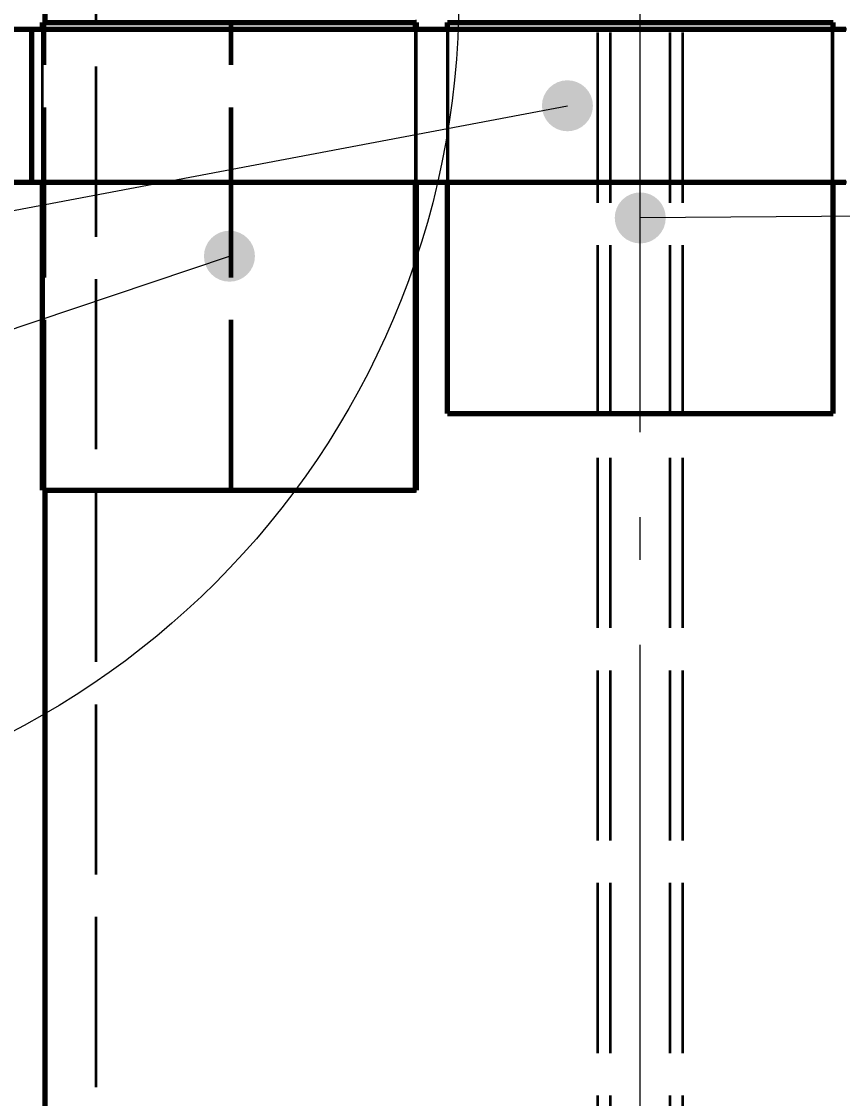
# Model space of a CAD drawing. Header units: millimetres. Extents: x 0 to 2208, y 0 to 420.
# Drawn here: x 98.76 to 118.07, y 127.73 to 153.06 of the extents above; entities that cross this region are included whole.
import ezdxf

# ---------------------------------------------------------------- set-up
doc = ezdxf.new("R2010")
doc.units = ezdxf.units.MM
doc.linetypes.add('IRAM-E-TRAZOS', pattern=[5, 4, -1])
doc.linetypes.add('IRAM-F-TRAZO-PUNTO', pattern=[20, 15, -2, 1, -2])
for name, color, linetype, lineweight in [('01-VISIBLE', 7, 'CONTINUOUS', 70), ('02-OCULTA', 4, 'IRAM-E-TRAZOS', 35), ('03-EJE', 1, 'IRAM-F-TRAZO-PUNTO', 18), ('04-COTA', 3, 'CONTINUOUS', 18), ('08-FINA', 5, 'CONTINUOUS', 18)]:
    doc.layers.add(name, color=color, linetype=linetype, lineweight=lineweight)
doc.styles.add('ISO3098', font='isocpeur.ttf')
doc.dimstyles.new('FLAMA-IRAM', dxfattribs={"dimtxt": 3.5, "dimasz": 3.5, "dimexe": 2, "dimexo": 1.5, "dimgap": 1, "dimtad": 1, "dimdec": 1, "dimtxsty": 'ISO3098', "dimblk": 'IRAM_FLECHA', "dimblk1": 'IRAM_FLECHA', "dimblk2": 'IRAM_FLECHA', "dimcen": 2.5, "dimclrd": 256, "dimclre": 256, "dimclrt": 256, "dimazin": 3, "dimtfac": 1, "dimtmove": 0, "dimatfit": 3, "dimlwd": 18, "dimlwe": 18})

# ---------------------------------------------------------------- blocks, each defined once
blk = doc.blocks.new('IRAM_FLECHA')
blk.add_solid([(0, 0), (-1, 0.125), (-1, -0.125)])

msp = doc.modelspace()

# ---------------------------------------------------------------- hatches: boundary and pattern name
at = {"layer": '08-FINA'}
h = msp.add_hatch(color=7, dxfattribs=at)
h.dxf.hatch_style = 1
edge = h.paths.add_edge_path()
edge.add_arc((111.6, 151.08), 0.6, 0, 360)
h = msp.add_hatch(color=7, dxfattribs=at)
h.dxf.hatch_style = 1
edge = h.paths.add_edge_path()
edge.add_arc((113.313, 148.442), 0.6, 0, 360)
h = msp.add_hatch(color=7, dxfattribs=at)
h.dxf.hatch_style = 1
edge = h.paths.add_edge_path()
edge.add_arc((103.649, 147.542), 0.6, 0, 360)

# ---------------------------------------------------------------- linework, layer by layer
at = {"layer": '01-VISIBLE'}
for p, q in [((99.313, 153.042), (99.313, 153.642)), ((99.253, 152.88), (99.253, 153.042)), ((108.023, 152.88), (108.023, 153.042)), ((108.046, 153.042), (108.023, 153.042)), ((108.046, 152.88), (108.046, 153.042)), ((108.776, 152.88), (108.776, 153.042)), ((117.85, 152.88), (117.85, 153.042)), ((95.527, 152.88), (99.003, 152.88)), ((99.003, 149.28), (99.003, 152.88)), ((95.527, 149.28), (99.003, 149.28)), ((99.253, 142.042), (99.253, 149.28)), ((108.023, 142.042), (108.023, 149.28)), ((108.046, 142.042), (108.046, 149.28)), ((108.776, 143.842), (108.776, 149.28)), ((117.85, 143.842), (117.85, 149.28)), ((99.313, 118), (99.313, 142.042)), ((108.046, 142.042), (108.023, 142.042))]:
    msp.add_line(p, q, dxfattribs=at)
for points in [[(99.253, 153.042), (99.354, 153.042), (99.455, 153.042), (99.555, 153.042), (99.656, 153.042), (99.757, 153.042), (99.858, 153.042), (99.959, 153.042), (100.059, 153.042), (100.16, 153.042), (100.261, 153.042), (100.362, 153.042), (100.463, 153.042), (100.564, 153.042), (100.664, 153.042), (100.765, 153.042), (100.866, 153.042), (100.967, 153.042), (101.068, 153.042), (101.168, 153.042), (101.269, 153.042), (101.37, 153.042), (101.471, 153.042), (101.572, 153.042), (101.672, 153.042), (101.773, 153.042), (101.874, 153.042), (101.975, 153.042), (102.076, 153.042), (102.176, 153.042), (102.277, 153.042), (102.378, 153.042), (102.479, 153.042), (102.58, 153.042), (102.68, 153.042), (102.781, 153.042), (102.882, 153.042), (102.983, 153.042), (103.084, 153.042), (103.185, 153.042), (103.285, 153.042), (103.386, 153.042), (103.487, 153.042), (103.588, 153.042), (103.689, 153.042), (103.789, 153.042), (103.89, 153.042), (103.991, 153.042), (104.092, 153.042), (104.193, 153.042), (104.293, 153.042), (104.394, 153.042), (104.495, 153.042), (104.596, 153.042), (104.697, 153.042), (104.797, 153.042), (104.898, 153.042), (104.999, 153.042), (105.1, 153.042), (105.201, 153.042), (105.302, 153.042), (105.402, 153.042), (105.503, 153.042), (105.604, 153.042), (105.705, 153.042), (105.806, 153.042), (105.906, 153.042), (106.007, 153.042), (106.108, 153.042), (106.209, 153.042), (106.31, 153.042), (106.41, 153.042), (106.511, 153.042), (106.612, 153.042), (106.713, 153.042), (106.814, 153.042), (106.914, 153.042), (107.015, 153.042), (107.116, 153.042), (107.217, 153.042), (107.318, 153.042), (107.418, 153.042), (107.519, 153.042), (107.62, 153.042), (107.721, 153.042), (107.822, 153.042), (107.923, 153.042), (108.023, 153.042)], [(108.776, 153.042), (108.877, 153.042), (108.978, 153.042), (109.078, 153.042), (109.179, 153.042), (109.28, 153.042), (109.381, 153.042), (109.482, 153.042), (109.583, 153.042), (109.683, 153.042), (109.784, 153.042), (109.885, 153.042), (109.986, 153.042), (110.087, 153.042), (110.187, 153.042), (110.288, 153.042), (110.389, 153.042), (110.49, 153.042), (110.591, 153.042), (110.692, 153.042), (110.792, 153.042), (110.893, 153.042), (110.994, 153.042), (111.095, 153.042), (111.196, 153.042), (111.297, 153.042), (111.397, 153.042), (111.498, 153.042), (111.599, 153.042), (111.7, 153.042), (111.801, 153.042), (111.901, 153.042), (112.002, 153.042), (112.103, 153.042), (112.204, 153.042), (112.305, 153.042), (112.406, 153.042), (112.506, 153.042), (112.607, 153.042), (112.708, 153.042), (112.809, 153.042), (112.91, 153.042), (113.011, 153.042), (113.111, 153.042), (113.212, 153.042), (113.313, 153.042), (113.414, 153.042), (113.515, 153.042), (113.615, 153.042), (113.716, 153.042), (113.817, 153.042), (113.918, 153.042), (114.019, 153.042), (114.12, 153.042), (114.22, 153.042), (114.321, 153.042), (114.422, 153.042), (114.523, 153.042), (114.624, 153.042), (114.725, 153.042), (114.825, 153.042), (114.926, 153.042), (115.027, 153.042), (115.128, 153.042), (115.229, 153.042), (115.329, 153.042), (115.43, 153.042), (115.531, 153.042), (115.632, 153.042), (115.733, 153.042), (115.834, 153.042), (115.934, 153.042), (116.035, 153.042), (116.136, 153.042), (116.237, 153.042), (116.338, 153.042), (116.439, 153.042), (116.539, 153.042), (116.64, 153.042), (116.741, 153.042), (116.842, 153.042), (116.943, 153.042), (117.043, 153.042), (117.144, 153.042), (117.245, 153.042), (117.346, 153.042), (117.447, 153.042), (117.548, 153.042), (117.648, 153.042), (117.749, 153.042), (117.85, 153.042)], [(99.003, 152.88), (99.103, 152.88), (99.204, 152.88), (99.304, 152.88), (99.404, 152.88), (99.504, 152.88), (99.605, 152.88), (99.705, 152.88), (99.805, 152.88), (99.905, 152.88), (100.006, 152.88), (100.106, 152.88), (100.206, 152.88), (100.306, 152.88), (100.407, 152.88), (100.507, 152.88), (100.607, 152.88), (100.707, 152.88), (100.808, 152.88), (100.908, 152.88), (101.008, 152.88), (101.108, 152.88), (101.209, 152.88), (101.309, 152.88), (101.409, 152.88), (101.509, 152.88), (101.61, 152.88), (101.71, 152.88), (101.81, 152.88), (101.91, 152.88), (102.011, 152.88), (102.111, 152.88), (102.211, 152.88), (102.311, 152.88), (102.412, 152.88), (102.512, 152.88), (102.612, 152.88), (102.712, 152.88), (102.812, 152.88), (102.913, 152.88), (103.013, 152.88), (103.113, 152.88), (103.213, 152.88), (103.314, 152.88), (103.414, 152.88), (103.514, 152.88), (103.614, 152.88), (103.715, 152.88), (103.815, 152.88), (103.915, 152.88), (104.015, 152.88), (104.116, 152.88), (104.216, 152.88), (104.316, 152.88), (104.416, 152.88), (104.517, 152.88), (104.617, 152.88), (104.717, 152.88), (104.817, 152.88), (104.918, 152.88), (105.018, 152.88), (105.118, 152.88), (105.218, 152.88), (105.319, 152.88), (105.419, 152.88), (105.519, 152.88), (105.619, 152.88), (105.72, 152.88), (105.82, 152.88), (105.92, 152.88), (106.02, 152.88), (106.121, 152.88), (106.221, 152.88), (106.321, 152.88), (106.421, 152.88), (106.522, 152.88), (106.622, 152.88), (106.722, 152.88), (106.822, 152.88), (106.923, 152.88), (107.023, 152.88), (107.123, 152.88), (107.223, 152.88), (107.323, 152.88), (107.424, 152.88), (107.524, 152.88), (107.624, 152.88), (107.724, 152.88), (107.825, 152.88), (107.925, 152.88), (108.025, 152.88), (108.125, 152.88), (108.226, 152.88), (108.326, 152.88), (108.426, 152.88), (108.526, 152.88), (108.627, 152.88), (108.727, 152.88), (108.827, 152.88), (108.927, 152.88), (109.028, 152.88), (109.128, 152.88), (109.228, 152.88), (109.328, 152.88), (109.429, 152.88), (109.529, 152.88), (109.629, 152.88), (109.729, 152.88), (109.83, 152.88), (109.93, 152.88), (110.03, 152.88), (110.13, 152.88), (110.231, 152.88), (110.331, 152.88), (110.431, 152.88), (110.531, 152.88), (110.632, 152.88), (110.732, 152.88), (110.832, 152.88), (110.932, 152.88), (111.033, 152.88), (111.133, 152.88), (111.233, 152.88), (111.333, 152.88), (111.433, 152.88), (111.534, 152.88), (111.634, 152.88), (111.734, 152.88), (111.834, 152.88), (111.935, 152.88), (112.035, 152.88), (112.135, 152.88), (112.235, 152.88), (112.336, 152.88), (112.436, 152.88), (112.536, 152.88), (112.636, 152.88), (112.737, 152.88), (112.837, 152.88), (112.937, 152.88), (113.037, 152.88), (113.138, 152.88), (113.238, 152.88), (113.338, 152.88), (113.438, 152.88), (113.539, 152.88), (113.639, 152.88), (113.739, 152.88), (113.839, 152.88), (113.94, 152.88), (114.04, 152.88), (114.14, 152.88), (114.24, 152.88), (114.341, 152.88), (114.441, 152.88), (114.541, 152.88), (114.641, 152.88), (114.742, 152.88), (114.842, 152.88), (114.942, 152.88), (115.042, 152.88), (115.143, 152.88), (115.243, 152.88), (115.343, 152.88), (115.443, 152.88), (115.543, 152.88), (115.644, 152.88), (115.744, 152.88), (115.844, 152.88), (115.944, 152.88), (116.045, 152.88), (116.145, 152.88), (116.245, 152.88), (116.345, 152.88), (116.446, 152.88), (116.546, 152.88), (116.646, 152.88), (116.746, 152.88), (116.847, 152.88), (116.947, 152.88), (117.047, 152.88), (117.147, 152.88), (117.248, 152.88), (117.348, 152.88), (117.448, 152.88), (117.548, 152.88), (117.649, 152.88), (117.749, 152.88), (117.849, 152.88), (117.949, 152.88), (118.05, 152.88), (118.15, 152.88)], [(99.003, 149.28), (99.103, 149.28), (99.204, 149.28), (99.304, 149.28), (99.404, 149.28), (99.504, 149.28), (99.605, 149.28), (99.705, 149.28), (99.805, 149.28), (99.905, 149.28), (100.006, 149.28), (100.106, 149.28), (100.206, 149.28), (100.306, 149.28), (100.407, 149.28), (100.507, 149.28), (100.607, 149.28), (100.707, 149.28), (100.808, 149.28), (100.908, 149.28), (101.008, 149.28), (101.108, 149.28), (101.209, 149.28), (101.309, 149.28), (101.409, 149.28), (101.509, 149.28), (101.61, 149.28), (101.71, 149.28), (101.81, 149.28), (101.91, 149.28), (102.011, 149.28), (102.111, 149.28), (102.211, 149.28), (102.311, 149.28), (102.412, 149.28), (102.512, 149.28), (102.612, 149.28), (102.712, 149.28), (102.812, 149.28), (102.913, 149.28), (103.013, 149.28), (103.113, 149.28), (103.213, 149.28), (103.314, 149.28), (103.414, 149.28), (103.514, 149.28), (103.614, 149.28), (103.715, 149.28), (103.815, 149.28), (103.915, 149.28), (104.015, 149.28), (104.116, 149.28), (104.216, 149.28), (104.316, 149.28), (104.416, 149.28), (104.517, 149.28), (104.617, 149.28), (104.717, 149.28), (104.817, 149.28), (104.918, 149.28), (105.018, 149.28), (105.118, 149.28), (105.218, 149.28), (105.319, 149.28), (105.419, 149.28), (105.519, 149.28), (105.619, 149.28), (105.72, 149.28), (105.82, 149.28), (105.92, 149.28), (106.02, 149.28), (106.121, 149.28), (106.221, 149.28), (106.321, 149.28), (106.421, 149.28), (106.522, 149.28), (106.622, 149.28), (106.722, 149.28), (106.822, 149.28), (106.923, 149.28), (107.023, 149.28), (107.123, 149.28), (107.223, 149.28), (107.323, 149.28), (107.424, 149.28), (107.524, 149.28), (107.624, 149.28), (107.724, 149.28), (107.825, 149.28), (107.925, 149.28), (108.025, 149.28), (108.125, 149.28), (108.226, 149.28), (108.326, 149.28), (108.426, 149.28), (108.526, 149.28), (108.627, 149.28), (108.727, 149.28), (108.827, 149.28), (108.927, 149.28), (109.028, 149.28), (109.128, 149.28), (109.228, 149.28), (109.328, 149.28), (109.429, 149.28), (109.529, 149.28), (109.629, 149.28), (109.729, 149.28), (109.83, 149.28), (109.93, 149.28), (110.03, 149.28), (110.13, 149.28), (110.231, 149.28), (110.331, 149.28), (110.431, 149.28), (110.531, 149.28), (110.632, 149.28), (110.732, 149.28), (110.832, 149.28), (110.932, 149.28), (111.033, 149.28), (111.133, 149.28), (111.233, 149.28), (111.333, 149.28), (111.433, 149.28), (111.534, 149.28), (111.634, 149.28), (111.734, 149.28), (111.834, 149.28), (111.935, 149.28), (112.035, 149.28), (112.135, 149.28), (112.235, 149.28), (112.336, 149.28), (112.436, 149.28), (112.536, 149.28), (112.636, 149.28), (112.737, 149.28), (112.837, 149.28), (112.937, 149.28), (113.037, 149.28), (113.138, 149.28), (113.238, 149.28), (113.338, 149.28), (113.438, 149.28), (113.539, 149.28), (113.639, 149.28), (113.739, 149.28), (113.839, 149.28), (113.94, 149.28), (114.04, 149.28), (114.14, 149.28), (114.24, 149.28), (114.341, 149.28), (114.441, 149.28), (114.541, 149.28), (114.641, 149.28), (114.742, 149.28), (114.842, 149.28), (114.942, 149.28), (115.042, 149.28), (115.143, 149.28), (115.243, 149.28), (115.343, 149.28), (115.443, 149.28), (115.543, 149.28), (115.644, 149.28), (115.744, 149.28), (115.844, 149.28), (115.944, 149.28), (116.045, 149.28), (116.145, 149.28), (116.245, 149.28), (116.345, 149.28), (116.446, 149.28), (116.546, 149.28), (116.646, 149.28), (116.746, 149.28), (116.847, 149.28), (116.947, 149.28), (117.047, 149.28), (117.147, 149.28), (117.248, 149.28), (117.348, 149.28), (117.448, 149.28), (117.548, 149.28), (117.649, 149.28), (117.749, 149.28), (117.849, 149.28), (117.949, 149.28), (118.05, 149.28), (118.15, 149.28)], [(108.776, 143.842), (108.877, 143.842), (108.978, 143.842), (109.078, 143.842), (109.179, 143.842), (109.28, 143.842), (109.381, 143.842), (109.482, 143.842), (109.583, 143.842), (109.683, 143.842), (109.784, 143.842), (109.885, 143.842), (109.986, 143.842), (110.087, 143.842), (110.187, 143.842), (110.288, 143.842), (110.389, 143.842), (110.49, 143.842), (110.591, 143.842), (110.692, 143.842), (110.792, 143.842), (110.893, 143.842), (110.994, 143.842), (111.095, 143.842), (111.196, 143.842), (111.297, 143.842), (111.397, 143.842), (111.498, 143.842), (111.599, 143.842), (111.7, 143.842), (111.801, 143.842), (111.901, 143.842), (112.002, 143.842), (112.103, 143.842), (112.204, 143.842), (112.305, 143.842), (112.406, 143.842), (112.506, 143.842), (112.607, 143.842), (112.708, 143.842), (112.809, 143.842), (112.91, 143.842), (113.011, 143.842), (113.111, 143.842), (113.212, 143.842), (113.313, 143.842), (113.414, 143.842), (113.515, 143.842), (113.615, 143.842), (113.716, 143.842), (113.817, 143.842), (113.918, 143.842), (114.019, 143.842), (114.12, 143.842), (114.22, 143.842), (114.321, 143.842), (114.422, 143.842), (114.523, 143.842), (114.624, 143.842), (114.725, 143.842), (114.825, 143.842), (114.926, 143.842), (115.027, 143.842), (115.128, 143.842), (115.229, 143.842), (115.329, 143.842), (115.43, 143.842), (115.531, 143.842), (115.632, 143.842), (115.733, 143.842), (115.834, 143.842), (115.934, 143.842), (116.035, 143.842), (116.136, 143.842), (116.237, 143.842), (116.338, 143.842), (116.439, 143.842), (116.539, 143.842), (116.64, 143.842), (116.741, 143.842), (116.842, 143.842), (116.943, 143.842), (117.043, 143.842), (117.144, 143.842), (117.245, 143.842), (117.346, 143.842), (117.447, 143.842), (117.548, 143.842), (117.648, 143.842), (117.749, 143.842), (117.85, 143.842)], [(99.253, 142.042), (99.354, 142.042), (99.455, 142.042), (99.555, 142.042), (99.656, 142.042), (99.757, 142.042), (99.858, 142.042), (99.959, 142.042), (100.059, 142.042), (100.16, 142.042), (100.261, 142.042), (100.362, 142.042), (100.463, 142.042), (100.564, 142.042), (100.664, 142.042), (100.765, 142.042), (100.866, 142.042), (100.967, 142.042), (101.068, 142.042), (101.168, 142.042), (101.269, 142.042), (101.37, 142.042), (101.471, 142.042), (101.572, 142.042), (101.672, 142.042), (101.773, 142.042), (101.874, 142.042), (101.975, 142.042), (102.076, 142.042), (102.176, 142.042), (102.277, 142.042), (102.378, 142.042), (102.479, 142.042), (102.58, 142.042), (102.68, 142.042), (102.781, 142.042), (102.882, 142.042), (102.983, 142.042), (103.084, 142.042), (103.185, 142.042), (103.285, 142.042), (103.386, 142.042), (103.487, 142.042), (103.588, 142.042), (103.689, 142.042), (103.789, 142.042), (103.89, 142.042), (103.991, 142.042), (104.092, 142.042), (104.193, 142.042), (104.293, 142.042), (104.394, 142.042), (104.495, 142.042), (104.596, 142.042), (104.697, 142.042), (104.797, 142.042), (104.898, 142.042), (104.999, 142.042), (105.1, 142.042), (105.201, 142.042), (105.302, 142.042), (105.402, 142.042), (105.503, 142.042), (105.604, 142.042), (105.705, 142.042), (105.806, 142.042), (105.906, 142.042), (106.007, 142.042), (106.108, 142.042), (106.209, 142.042), (106.31, 142.042), (106.41, 142.042), (106.511, 142.042), (106.612, 142.042), (106.713, 142.042), (106.814, 142.042), (106.914, 142.042), (107.015, 142.042), (107.116, 142.042), (107.217, 142.042), (107.318, 142.042), (107.418, 142.042), (107.519, 142.042), (107.62, 142.042), (107.721, 142.042), (107.822, 142.042), (107.923, 142.042), (108.023, 142.042)]]:
    msp.add_lwpolyline(points, dxfattribs=at)
at = {"layer": '02-OCULTA'}
for p, q in [((112.313, 108.8), (112.313, 238.116)), ((112.613, 108.8), (112.613, 238.116)), ((114.013, 108.8), (114.013, 238.116)), ((114.313, 108.8), (114.313, 238.116)), ((100.513, 118), (100.513, 228.3)), ((99.313, 142.042), (99.313, 153.042)), ((99.313, 142.042), (99.313, 153.042)), ((103.669, 142.042), (103.669, 153.042)), ((103.71, 153.042), (103.669, 153.042)), ((103.71, 142.042), (103.71, 153.042)), ((108.795, 153.042), (108.776, 153.042)), ((108.795, 143.842), (108.795, 153.042)), ((117.831, 153.042), (117.85, 153.042)), ((117.831, 143.842), (117.831, 153.042)), ((95.527, 152.88), (99.003, 152.88)), ((99.003, 149.28), (99.003, 152.88)), ((99.253, 149.28), (99.253, 152.88)), ((99.253, 149.28), (99.253, 152.88)), ((108.023, 149.28), (108.023, 152.88)), ((108.046, 149.28), (108.046, 152.88)), ((108.776, 149.28), (108.776, 152.88)), ((117.85, 149.28), (117.85, 152.88)), ((95.527, 149.28), (99.003, 149.28)), ((108.795, 143.842), (108.776, 143.842)), ((117.831, 143.842), (117.85, 143.842)), ((103.71, 142.042), (103.669, 142.042))]:
    msp.add_line(p, q, dxfattribs=at)
for points in [[(103.669, 153.042), (103.568, 153.042), (103.468, 153.042), (103.368, 153.042), (103.267, 153.042), (103.167, 153.042), (103.067, 153.042), (102.966, 153.042), (102.866, 153.042), (102.766, 153.042), (102.665, 153.042), (102.565, 153.042), (102.465, 153.042), (102.364, 153.042), (102.264, 153.042), (102.163, 153.042), (102.063, 153.042), (101.963, 153.042), (101.862, 153.042), (101.762, 153.042), (101.662, 153.042), (101.561, 153.042), (101.461, 153.042), (101.361, 153.042), (101.26, 153.042), (101.16, 153.042), (101.059, 153.042), (100.959, 153.042), (100.859, 153.042), (100.758, 153.042), (100.658, 153.042), (100.558, 153.042), (100.457, 153.042), (100.357, 153.042), (100.257, 153.042), (100.156, 153.042), (100.056, 153.042), (99.956, 153.042), (99.855, 153.042), (99.755, 153.042), (99.654, 153.042), (99.554, 153.042), (99.454, 153.042), (99.353, 153.042), (99.253, 153.042)], [(103.71, 153.042), (103.608, 153.042), (103.505, 153.042), (103.403, 153.042), (103.301, 153.042), (103.199, 153.042), (103.096, 153.042), (102.994, 153.042), (102.892, 153.042), (102.79, 153.042), (102.687, 153.042), (102.585, 153.042), (102.483, 153.042), (102.381, 153.042), (102.278, 153.042), (102.176, 153.042), (102.074, 153.042), (101.972, 153.042), (101.869, 153.042), (101.767, 153.042), (101.665, 153.042), (101.563, 153.042), (101.46, 153.042), (101.358, 153.042), (101.256, 153.042), (101.154, 153.042), (101.051, 153.042), (100.949, 153.042), (100.847, 153.042), (100.745, 153.042), (100.642, 153.042), (100.54, 153.042), (100.438, 153.042), (100.336, 153.042), (100.233, 153.042), (100.131, 153.042), (100.029, 153.042), (99.927, 153.042), (99.824, 153.042), (99.722, 153.042), (99.62, 153.042), (99.518, 153.042), (99.415, 153.042), (99.313, 153.042)], [(99.313, 153.042), (99.413, 153.042), (99.514, 153.042), (99.614, 153.042), (99.715, 153.042), (99.815, 153.042), (99.915, 153.042), (100.016, 153.042), (100.116, 153.042), (100.216, 153.042), (100.317, 153.042), (100.417, 153.042), (100.518, 153.042), (100.618, 153.042), (100.718, 153.042), (100.819, 153.042), (100.919, 153.042), (101.019, 153.042), (101.12, 153.042), (101.22, 153.042), (101.321, 153.042), (101.421, 153.042), (101.521, 153.042), (101.622, 153.042), (101.722, 153.042), (101.822, 153.042), (101.923, 153.042), (102.023, 153.042), (102.124, 153.042), (102.224, 153.042), (102.324, 153.042), (102.425, 153.042), (102.525, 153.042), (102.625, 153.042), (102.726, 153.042), (102.826, 153.042), (102.927, 153.042), (103.027, 153.042), (103.127, 153.042), (103.228, 153.042), (103.328, 153.042), (103.429, 153.042), (103.529, 153.042), (103.629, 153.042), (103.73, 153.042), (103.83, 153.042), (103.93, 153.042), (104.031, 153.042), (104.131, 153.042), (104.232, 153.042), (104.332, 153.042), (104.432, 153.042), (104.533, 153.042), (104.633, 153.042), (104.733, 153.042), (104.834, 153.042), (104.934, 153.042), (105.035, 153.042), (105.135, 153.042), (105.235, 153.042), (105.336, 153.042), (105.436, 153.042), (105.536, 153.042), (105.637, 153.042), (105.737, 153.042), (105.838, 153.042), (105.938, 153.042), (106.038, 153.042), (106.139, 153.042), (106.239, 153.042), (106.339, 153.042), (106.44, 153.042), (106.54, 153.042), (106.641, 153.042), (106.741, 153.042), (106.841, 153.042), (106.942, 153.042), (107.042, 153.042), (107.143, 153.042), (107.243, 153.042), (107.343, 153.042), (107.444, 153.042), (107.544, 153.042), (107.644, 153.042), (107.745, 153.042), (107.845, 153.042), (107.946, 153.042), (108.046, 153.042)], [(108.795, 153.042), (108.896, 153.042), (108.996, 153.042), (109.097, 153.042), (109.197, 153.042), (109.297, 153.042), (109.398, 153.042), (109.498, 153.042), (109.598, 153.042), (109.699, 153.042), (109.799, 153.042), (109.9, 153.042), (110, 153.042), (110.1, 153.042), (110.201, 153.042), (110.301, 153.042), (110.402, 153.042), (110.502, 153.042), (110.602, 153.042), (110.703, 153.042), (110.803, 153.042), (110.904, 153.042), (111.004, 153.042), (111.104, 153.042), (111.205, 153.042), (111.305, 153.042), (111.406, 153.042), (111.506, 153.042), (111.606, 153.042), (111.707, 153.042), (111.807, 153.042), (111.908, 153.042), (112.008, 153.042), (112.108, 153.042), (112.209, 153.042), (112.309, 153.042), (112.409, 153.042), (112.51, 153.042), (112.61, 153.042), (112.711, 153.042), (112.811, 153.042), (112.911, 153.042), (113.012, 153.042), (113.112, 153.042), (113.213, 153.042), (113.313, 153.042), (113.413, 153.042), (113.514, 153.042), (113.614, 153.042), (113.715, 153.042), (113.815, 153.042), (113.915, 153.042), (114.016, 153.042), (114.116, 153.042), (114.217, 153.042), (114.317, 153.042), (114.417, 153.042), (114.518, 153.042), (114.618, 153.042), (114.718, 153.042), (114.819, 153.042), (114.919, 153.042), (115.02, 153.042), (115.12, 153.042), (115.22, 153.042), (115.321, 153.042), (115.421, 153.042), (115.522, 153.042), (115.622, 153.042), (115.722, 153.042), (115.823, 153.042), (115.923, 153.042), (116.024, 153.042), (116.124, 153.042), (116.224, 153.042), (116.325, 153.042), (116.425, 153.042), (116.526, 153.042), (116.626, 153.042), (116.726, 153.042), (116.827, 153.042), (116.927, 153.042), (117.028, 153.042), (117.128, 153.042), (117.228, 153.042), (117.329, 153.042), (117.429, 153.042), (117.529, 153.042), (117.63, 153.042), (117.73, 153.042), (117.831, 153.042)], [(118.15, 152.88), (118.05, 152.88), (117.949, 152.88), (117.849, 152.88), (117.749, 152.88), (117.649, 152.88), (117.548, 152.88), (117.448, 152.88), (117.348, 152.88), (117.248, 152.88), (117.147, 152.88), (117.047, 152.88), (116.947, 152.88), (116.847, 152.88), (116.746, 152.88), (116.646, 152.88), (116.546, 152.88), (116.446, 152.88), (116.345, 152.88), (116.245, 152.88), (116.145, 152.88), (116.045, 152.88), (115.944, 152.88), (115.844, 152.88), (115.744, 152.88), (115.644, 152.88), (115.543, 152.88), (115.443, 152.88), (115.343, 152.88), (115.243, 152.88), (115.143, 152.88), (115.042, 152.88), (114.942, 152.88), (114.842, 152.88), (114.742, 152.88), (114.641, 152.88), (114.541, 152.88), (114.441, 152.88), (114.341, 152.88), (114.24, 152.88), (114.14, 152.88), (114.04, 152.88), (113.94, 152.88), (113.839, 152.88), (113.739, 152.88), (113.639, 152.88), (113.539, 152.88), (113.438, 152.88), (113.338, 152.88), (113.238, 152.88), (113.138, 152.88), (113.037, 152.88), (112.937, 152.88), (112.837, 152.88), (112.737, 152.88), (112.636, 152.88), (112.536, 152.88), (112.436, 152.88), (112.336, 152.88), (112.235, 152.88), (112.135, 152.88), (112.035, 152.88), (111.935, 152.88), (111.834, 152.88), (111.734, 152.88), (111.634, 152.88), (111.534, 152.88), (111.433, 152.88), (111.333, 152.88), (111.233, 152.88), (111.133, 152.88), (111.033, 152.88), (110.932, 152.88), (110.832, 152.88), (110.732, 152.88), (110.632, 152.88), (110.531, 152.88), (110.431, 152.88), (110.331, 152.88), (110.231, 152.88), (110.13, 152.88), (110.03, 152.88), (109.93, 152.88), (109.83, 152.88), (109.729, 152.88), (109.629, 152.88), (109.529, 152.88), (109.429, 152.88), (109.328, 152.88), (109.228, 152.88), (109.128, 152.88), (109.028, 152.88), (108.927, 152.88), (108.827, 152.88), (108.727, 152.88), (108.627, 152.88), (108.526, 152.88), (108.426, 152.88), (108.326, 152.88), (108.226, 152.88), (108.125, 152.88), (108.025, 152.88), (107.925, 152.88), (107.825, 152.88), (107.724, 152.88), (107.624, 152.88), (107.524, 152.88), (107.424, 152.88), (107.323, 152.88), (107.223, 152.88), (107.123, 152.88), (107.023, 152.88), (106.923, 152.88), (106.822, 152.88), (106.722, 152.88), (106.622, 152.88), (106.522, 152.88), (106.421, 152.88), (106.321, 152.88), (106.221, 152.88), (106.121, 152.88), (106.02, 152.88), (105.92, 152.88), (105.82, 152.88), (105.72, 152.88), (105.619, 152.88), (105.519, 152.88), (105.419, 152.88), (105.319, 152.88), (105.218, 152.88), (105.118, 152.88), (105.018, 152.88), (104.918, 152.88), (104.817, 152.88), (104.717, 152.88), (104.617, 152.88), (104.517, 152.88), (104.416, 152.88), (104.316, 152.88), (104.216, 152.88), (104.116, 152.88), (104.015, 152.88), (103.915, 152.88), (103.815, 152.88), (103.715, 152.88), (103.614, 152.88), (103.514, 152.88), (103.414, 152.88), (103.314, 152.88), (103.213, 152.88), (103.113, 152.88), (103.013, 152.88), (102.913, 152.88), (102.812, 152.88), (102.712, 152.88), (102.612, 152.88), (102.512, 152.88), (102.412, 152.88), (102.311, 152.88), (102.211, 152.88), (102.111, 152.88), (102.011, 152.88), (101.91, 152.88), (101.81, 152.88), (101.71, 152.88), (101.61, 152.88), (101.509, 152.88), (101.409, 152.88), (101.309, 152.88), (101.209, 152.88), (101.108, 152.88), (101.008, 152.88), (100.908, 152.88), (100.808, 152.88), (100.707, 152.88), (100.607, 152.88), (100.507, 152.88), (100.407, 152.88), (100.306, 152.88), (100.206, 152.88), (100.106, 152.88), (100.006, 152.88), (99.905, 152.88), (99.805, 152.88), (99.705, 152.88), (99.605, 152.88), (99.504, 152.88), (99.404, 152.88), (99.304, 152.88), (99.204, 152.88), (99.103, 152.88), (99.003, 152.88)], [(118.166, 152.88), (118.066, 152.88), (117.966, 152.88), (117.866, 152.88), (117.766, 152.88), (117.666, 152.88), (117.566, 152.88), (117.466, 152.88), (117.366, 152.88), (117.266, 152.88), (117.166, 152.88), (117.066, 152.88), (116.966, 152.88), (116.866, 152.88), (116.765, 152.88), (116.665, 152.88), (116.565, 152.88), (116.465, 152.88), (116.365, 152.88), (116.265, 152.88), (116.165, 152.88), (116.065, 152.88), (115.965, 152.88), (115.865, 152.88), (115.765, 152.88), (115.665, 152.88), (115.565, 152.88), (115.465, 152.88), (115.364, 152.88), (115.264, 152.88), (115.164, 152.88), (115.064, 152.88), (114.964, 152.88), (114.864, 152.88), (114.764, 152.88), (114.664, 152.88), (114.564, 152.88), (114.464, 152.88), (114.364, 152.88), (114.264, 152.88), (114.164, 152.88), (114.064, 152.88), (113.963, 152.88), (113.863, 152.88), (113.763, 152.88), (113.663, 152.88), (113.563, 152.88), (113.463, 152.88), (113.363, 152.88), (113.263, 152.88), (113.163, 152.88), (113.063, 152.88), (112.963, 152.88), (112.863, 152.88), (112.763, 152.88), (112.663, 152.88), (112.562, 152.88), (112.462, 152.88), (112.362, 152.88), (112.262, 152.88), (112.162, 152.88), (112.062, 152.88), (111.962, 152.88), (111.862, 152.88), (111.762, 152.88), (111.662, 152.88), (111.562, 152.88), (111.462, 152.88), (111.362, 152.88), (111.262, 152.88), (111.161, 152.88), (111.061, 152.88), (110.961, 152.88), (110.861, 152.88), (110.761, 152.88), (110.661, 152.88), (110.561, 152.88), (110.461, 152.88), (110.361, 152.88), (110.261, 152.88), (110.161, 152.88), (110.061, 152.88), (109.961, 152.88), (109.861, 152.88), (109.76, 152.88), (109.66, 152.88), (109.56, 152.88), (109.46, 152.88), (109.36, 152.88), (109.26, 152.88), (109.16, 152.88), (109.06, 152.88), (108.96, 152.88), (108.86, 152.88), (108.76, 152.88), (108.66, 152.88), (108.56, 152.88), (108.46, 152.88), (108.359, 152.88), (108.259, 152.88), (108.159, 152.88), (108.059, 152.88), (107.959, 152.88), (107.859, 152.88), (107.759, 152.88), (107.659, 152.88), (107.559, 152.88), (107.459, 152.88), (107.359, 152.88), (107.259, 152.88), (107.159, 152.88), (107.059, 152.88), (106.958, 152.88), (106.858, 152.88), (106.758, 152.88), (106.658, 152.88), (106.558, 152.88), (106.458, 152.88), (106.358, 152.88), (106.258, 152.88), (106.158, 152.88), (106.058, 152.88), (105.958, 152.88), (105.858, 152.88), (105.758, 152.88), (105.658, 152.88), (105.557, 152.88), (105.457, 152.88), (105.357, 152.88), (105.257, 152.88), (105.157, 152.88), (105.057, 152.88), (104.957, 152.88), (104.857, 152.88), (104.757, 152.88), (104.657, 152.88), (104.557, 152.88), (104.457, 152.88), (104.357, 152.88), (104.257, 152.88), (104.156, 152.88), (104.056, 152.88), (103.956, 152.88), (103.856, 152.88), (103.756, 152.88), (103.656, 152.88), (103.556, 152.88), (103.456, 152.88), (103.356, 152.88), (103.256, 152.88), (103.156, 152.88), (103.056, 152.88), (102.956, 152.88), (102.856, 152.88), (102.755, 152.88), (102.655, 152.88), (102.555, 152.88), (102.455, 152.88), (102.355, 152.88), (102.255, 152.88), (102.155, 152.88), (102.055, 152.88), (101.955, 152.88), (101.855, 152.88), (101.755, 152.88), (101.655, 152.88), (101.555, 152.88), (101.455, 152.88), (101.354, 152.88), (101.254, 152.88), (101.154, 152.88), (101.054, 152.88), (100.954, 152.88), (100.854, 152.88), (100.754, 152.88), (100.654, 152.88), (100.554, 152.88), (100.454, 152.88), (100.354, 152.88), (100.254, 152.88), (100.154, 152.88), (100.054, 152.88), (99.953, 152.88), (99.853, 152.88), (99.753, 152.88), (99.653, 152.88), (99.553, 152.88), (99.453, 152.88), (99.353, 152.88), (99.253, 152.88)], [(99.253, 152.88), (99.353, 152.88), (99.453, 152.88), (99.553, 152.88), (99.653, 152.88), (99.753, 152.88), (99.853, 152.88), (99.953, 152.88), (100.054, 152.88), (100.154, 152.88), (100.254, 152.88), (100.354, 152.88), (100.454, 152.88), (100.554, 152.88), (100.654, 152.88), (100.754, 152.88), (100.854, 152.88), (100.954, 152.88), (101.054, 152.88), (101.154, 152.88), (101.254, 152.88), (101.354, 152.88), (101.455, 152.88), (101.555, 152.88), (101.655, 152.88), (101.755, 152.88), (101.855, 152.88), (101.955, 152.88), (102.055, 152.88), (102.155, 152.88), (102.255, 152.88), (102.355, 152.88), (102.455, 152.88), (102.555, 152.88), (102.655, 152.88), (102.755, 152.88), (102.856, 152.88), (102.956, 152.88), (103.056, 152.88), (103.156, 152.88), (103.256, 152.88), (103.356, 152.88), (103.456, 152.88), (103.556, 152.88), (103.656, 152.88), (103.756, 152.88), (103.856, 152.88), (103.956, 152.88), (104.056, 152.88), (104.156, 152.88), (104.257, 152.88), (104.357, 152.88), (104.457, 152.88), (104.557, 152.88), (104.657, 152.88), (104.757, 152.88), (104.857, 152.88), (104.957, 152.88), (105.057, 152.88), (105.157, 152.88), (105.257, 152.88), (105.357, 152.88), (105.457, 152.88), (105.557, 152.88), (105.658, 152.88), (105.758, 152.88), (105.858, 152.88), (105.958, 152.88), (106.058, 152.88), (106.158, 152.88), (106.258, 152.88), (106.358, 152.88), (106.458, 152.88), (106.558, 152.88), (106.658, 152.88), (106.758, 152.88), (106.858, 152.88), (106.958, 152.88), (107.059, 152.88), (107.159, 152.88), (107.259, 152.88), (107.359, 152.88), (107.459, 152.88), (107.559, 152.88), (107.659, 152.88), (107.759, 152.88), (107.859, 152.88), (107.959, 152.88), (108.059, 152.88), (108.159, 152.88), (108.259, 152.88), (108.359, 152.88), (108.46, 152.88), (108.56, 152.88), (108.66, 152.88), (108.76, 152.88), (108.86, 152.88), (108.96, 152.88), (109.06, 152.88), (109.16, 152.88), (109.26, 152.88), (109.36, 152.88), (109.46, 152.88), (109.56, 152.88), (109.66, 152.88), (109.76, 152.88), (109.861, 152.88), (109.961, 152.88), (110.061, 152.88), (110.161, 152.88), (110.261, 152.88), (110.361, 152.88), (110.461, 152.88), (110.561, 152.88), (110.661, 152.88), (110.761, 152.88), (110.861, 152.88), (110.961, 152.88), (111.061, 152.88), (111.161, 152.88), (111.262, 152.88), (111.362, 152.88), (111.462, 152.88), (111.562, 152.88), (111.662, 152.88), (111.762, 152.88), (111.862, 152.88), (111.962, 152.88), (112.062, 152.88), (112.162, 152.88), (112.262, 152.88), (112.362, 152.88), (112.462, 152.88), (112.562, 152.88), (112.663, 152.88), (112.763, 152.88), (112.863, 152.88), (112.963, 152.88), (113.063, 152.88), (113.163, 152.88), (113.263, 152.88), (113.363, 152.88), (113.463, 152.88), (113.563, 152.88), (113.663, 152.88), (113.763, 152.88), (113.863, 152.88), (113.963, 152.88), (114.064, 152.88), (114.164, 152.88), (114.264, 152.88), (114.364, 152.88), (114.464, 152.88), (114.564, 152.88), (114.664, 152.88), (114.764, 152.88), (114.864, 152.88), (114.964, 152.88), (115.064, 152.88), (115.164, 152.88), (115.264, 152.88), (115.364, 152.88), (115.465, 152.88), (115.565, 152.88), (115.665, 152.88), (115.765, 152.88), (115.865, 152.88), (115.965, 152.88), (116.065, 152.88), (116.165, 152.88), (116.265, 152.88), (116.365, 152.88), (116.465, 152.88), (116.565, 152.88), (116.665, 152.88), (116.765, 152.88), (116.866, 152.88), (116.966, 152.88), (117.066, 152.88), (117.166, 152.88), (117.266, 152.88), (117.366, 152.88), (117.466, 152.88), (117.566, 152.88), (117.666, 152.88), (117.766, 152.88), (117.866, 152.88), (117.966, 152.88), (118.066, 152.88), (118.166, 152.88)], [(118.15, 149.28), (118.05, 149.28), (117.949, 149.28), (117.849, 149.28), (117.749, 149.28), (117.649, 149.28), (117.548, 149.28), (117.448, 149.28), (117.348, 149.28), (117.248, 149.28), (117.147, 149.28), (117.047, 149.28), (116.947, 149.28), (116.847, 149.28), (116.746, 149.28), (116.646, 149.28), (116.546, 149.28), (116.446, 149.28), (116.345, 149.28), (116.245, 149.28), (116.145, 149.28), (116.045, 149.28), (115.944, 149.28), (115.844, 149.28), (115.744, 149.28), (115.644, 149.28), (115.543, 149.28), (115.443, 149.28), (115.343, 149.28), (115.243, 149.28), (115.143, 149.28), (115.042, 149.28), (114.942, 149.28), (114.842, 149.28), (114.742, 149.28), (114.641, 149.28), (114.541, 149.28), (114.441, 149.28), (114.341, 149.28), (114.24, 149.28), (114.14, 149.28), (114.04, 149.28), (113.94, 149.28), (113.839, 149.28), (113.739, 149.28), (113.639, 149.28), (113.539, 149.28), (113.438, 149.28), (113.338, 149.28), (113.238, 149.28), (113.138, 149.28), (113.037, 149.28), (112.937, 149.28), (112.837, 149.28), (112.737, 149.28), (112.636, 149.28), (112.536, 149.28), (112.436, 149.28), (112.336, 149.28), (112.235, 149.28), (112.135, 149.28), (112.035, 149.28), (111.935, 149.28), (111.834, 149.28), (111.734, 149.28), (111.634, 149.28), (111.534, 149.28), (111.433, 149.28), (111.333, 149.28), (111.233, 149.28), (111.133, 149.28), (111.033, 149.28), (110.932, 149.28), (110.832, 149.28), (110.732, 149.28), (110.632, 149.28), (110.531, 149.28), (110.431, 149.28), (110.331, 149.28), (110.231, 149.28), (110.13, 149.28), (110.03, 149.28), (109.93, 149.28), (109.83, 149.28), (109.729, 149.28), (109.629, 149.28), (109.529, 149.28), (109.429, 149.28), (109.328, 149.28), (109.228, 149.28), (109.128, 149.28), (109.028, 149.28), (108.927, 149.28), (108.827, 149.28), (108.727, 149.28), (108.627, 149.28), (108.526, 149.28), (108.426, 149.28), (108.326, 149.28), (108.226, 149.28), (108.125, 149.28), (108.025, 149.28), (107.925, 149.28), (107.825, 149.28), (107.724, 149.28), (107.624, 149.28), (107.524, 149.28), (107.424, 149.28), (107.323, 149.28), (107.223, 149.28), (107.123, 149.28), (107.023, 149.28), (106.923, 149.28), (106.822, 149.28), (106.722, 149.28), (106.622, 149.28), (106.522, 149.28), (106.421, 149.28), (106.321, 149.28), (106.221, 149.28), (106.121, 149.28), (106.02, 149.28), (105.92, 149.28), (105.82, 149.28), (105.72, 149.28), (105.619, 149.28), (105.519, 149.28), (105.419, 149.28), (105.319, 149.28), (105.218, 149.28), (105.118, 149.28), (105.018, 149.28), (104.918, 149.28), (104.817, 149.28), (104.717, 149.28), (104.617, 149.28), (104.517, 149.28), (104.416, 149.28), (104.316, 149.28), (104.216, 149.28), (104.116, 149.28), (104.015, 149.28), (103.915, 149.28), (103.815, 149.28), (103.715, 149.28), (103.614, 149.28), (103.514, 149.28), (103.414, 149.28), (103.314, 149.28), (103.213, 149.28), (103.113, 149.28), (103.013, 149.28), (102.913, 149.28), (102.812, 149.28), (102.712, 149.28), (102.612, 149.28), (102.512, 149.28), (102.412, 149.28), (102.311, 149.28), (102.211, 149.28), (102.111, 149.28), (102.011, 149.28), (101.91, 149.28), (101.81, 149.28), (101.71, 149.28), (101.61, 149.28), (101.509, 149.28), (101.409, 149.28), (101.309, 149.28), (101.209, 149.28), (101.108, 149.28), (101.008, 149.28), (100.908, 149.28), (100.808, 149.28), (100.707, 149.28), (100.607, 149.28), (100.507, 149.28), (100.407, 149.28), (100.306, 149.28), (100.206, 149.28), (100.106, 149.28), (100.006, 149.28), (99.905, 149.28), (99.805, 149.28), (99.705, 149.28), (99.605, 149.28), (99.504, 149.28), (99.404, 149.28), (99.304, 149.28), (99.204, 149.28), (99.103, 149.28), (99.003, 149.28)], [(118.166, 149.28), (118.066, 149.28), (117.966, 149.28), (117.866, 149.28), (117.766, 149.28), (117.666, 149.28), (117.566, 149.28), (117.466, 149.28), (117.366, 149.28), (117.266, 149.28), (117.166, 149.28), (117.066, 149.28), (116.966, 149.28), (116.866, 149.28), (116.765, 149.28), (116.665, 149.28), (116.565, 149.28), (116.465, 149.28), (116.365, 149.28), (116.265, 149.28), (116.165, 149.28), (116.065, 149.28), (115.965, 149.28), (115.865, 149.28), (115.765, 149.28), (115.665, 149.28), (115.565, 149.28), (115.465, 149.28), (115.364, 149.28), (115.264, 149.28), (115.164, 149.28), (115.064, 149.28), (114.964, 149.28), (114.864, 149.28), (114.764, 149.28), (114.664, 149.28), (114.564, 149.28), (114.464, 149.28), (114.364, 149.28), (114.264, 149.28), (114.164, 149.28), (114.064, 149.28), (113.963, 149.28), (113.863, 149.28), (113.763, 149.28), (113.663, 149.28), (113.563, 149.28), (113.463, 149.28), (113.363, 149.28), (113.263, 149.28), (113.163, 149.28), (113.063, 149.28), (112.963, 149.28), (112.863, 149.28), (112.763, 149.28), (112.663, 149.28), (112.562, 149.28), (112.462, 149.28), (112.362, 149.28), (112.262, 149.28), (112.162, 149.28), (112.062, 149.28), (111.962, 149.28), (111.862, 149.28), (111.762, 149.28), (111.662, 149.28), (111.562, 149.28), (111.462, 149.28), (111.362, 149.28), (111.262, 149.28), (111.161, 149.28), (111.061, 149.28), (110.961, 149.28), (110.861, 149.28), (110.761, 149.28), (110.661, 149.28), (110.561, 149.28), (110.461, 149.28), (110.361, 149.28), (110.261, 149.28), (110.161, 149.28), (110.061, 149.28), (109.961, 149.28), (109.861, 149.28), (109.76, 149.28), (109.66, 149.28), (109.56, 149.28), (109.46, 149.28), (109.36, 149.28), (109.26, 149.28), (109.16, 149.28), (109.06, 149.28), (108.96, 149.28), (108.86, 149.28), (108.76, 149.28), (108.66, 149.28), (108.56, 149.28), (108.46, 149.28), (108.359, 149.28), (108.259, 149.28), (108.159, 149.28), (108.059, 149.28), (107.959, 149.28), (107.859, 149.28), (107.759, 149.28), (107.659, 149.28), (107.559, 149.28), (107.459, 149.28), (107.359, 149.28), (107.259, 149.28), (107.159, 149.28), (107.059, 149.28), (106.958, 149.28), (106.858, 149.28), (106.758, 149.28), (106.658, 149.28), (106.558, 149.28), (106.458, 149.28), (106.358, 149.28), (106.258, 149.28), (106.158, 149.28), (106.058, 149.28), (105.958, 149.28), (105.858, 149.28), (105.758, 149.28), (105.658, 149.28), (105.557, 149.28), (105.457, 149.28), (105.357, 149.28), (105.257, 149.28), (105.157, 149.28), (105.057, 149.28), (104.957, 149.28), (104.857, 149.28), (104.757, 149.28), (104.657, 149.28), (104.557, 149.28), (104.457, 149.28), (104.357, 149.28), (104.257, 149.28), (104.156, 149.28), (104.056, 149.28), (103.956, 149.28), (103.856, 149.28), (103.756, 149.28), (103.656, 149.28), (103.556, 149.28), (103.456, 149.28), (103.356, 149.28), (103.256, 149.28), (103.156, 149.28), (103.056, 149.28), (102.956, 149.28), (102.856, 149.28), (102.755, 149.28), (102.655, 149.28), (102.555, 149.28), (102.455, 149.28), (102.355, 149.28), (102.255, 149.28), (102.155, 149.28), (102.055, 149.28), (101.955, 149.28), (101.855, 149.28), (101.755, 149.28), (101.655, 149.28), (101.555, 149.28), (101.455, 149.28), (101.354, 149.28), (101.254, 149.28), (101.154, 149.28), (101.054, 149.28), (100.954, 149.28), (100.854, 149.28), (100.754, 149.28), (100.654, 149.28), (100.554, 149.28), (100.454, 149.28), (100.354, 149.28), (100.254, 149.28), (100.154, 149.28), (100.054, 149.28), (99.953, 149.28), (99.853, 149.28), (99.753, 149.28), (99.653, 149.28), (99.553, 149.28), (99.453, 149.28), (99.353, 149.28), (99.253, 149.28)], [(99.253, 149.28), (99.353, 149.28), (99.453, 149.28), (99.553, 149.28), (99.653, 149.28), (99.753, 149.28), (99.853, 149.28), (99.953, 149.28), (100.054, 149.28), (100.154, 149.28), (100.254, 149.28), (100.354, 149.28), (100.454, 149.28), (100.554, 149.28), (100.654, 149.28), (100.754, 149.28), (100.854, 149.28), (100.954, 149.28), (101.054, 149.28), (101.154, 149.28), (101.254, 149.28), (101.354, 149.28), (101.455, 149.28), (101.555, 149.28), (101.655, 149.28), (101.755, 149.28), (101.855, 149.28), (101.955, 149.28), (102.055, 149.28), (102.155, 149.28), (102.255, 149.28), (102.355, 149.28), (102.455, 149.28), (102.555, 149.28), (102.655, 149.28), (102.755, 149.28), (102.856, 149.28), (102.956, 149.28), (103.056, 149.28), (103.156, 149.28), (103.256, 149.28), (103.356, 149.28), (103.456, 149.28), (103.556, 149.28), (103.656, 149.28), (103.756, 149.28), (103.856, 149.28), (103.956, 149.28), (104.056, 149.28), (104.156, 149.28), (104.257, 149.28), (104.357, 149.28), (104.457, 149.28), (104.557, 149.28), (104.657, 149.28), (104.757, 149.28), (104.857, 149.28), (104.957, 149.28), (105.057, 149.28), (105.157, 149.28), (105.257, 149.28), (105.357, 149.28), (105.457, 149.28), (105.557, 149.28), (105.658, 149.28), (105.758, 149.28), (105.858, 149.28), (105.958, 149.28), (106.058, 149.28), (106.158, 149.28), (106.258, 149.28), (106.358, 149.28), (106.458, 149.28), (106.558, 149.28), (106.658, 149.28), (106.758, 149.28), (106.858, 149.28), (106.958, 149.28), (107.059, 149.28), (107.159, 149.28), (107.259, 149.28), (107.359, 149.28), (107.459, 149.28), (107.559, 149.28), (107.659, 149.28), (107.759, 149.28), (107.859, 149.28), (107.959, 149.28), (108.059, 149.28), (108.159, 149.28), (108.259, 149.28), (108.359, 149.28), (108.46, 149.28), (108.56, 149.28), (108.66, 149.28), (108.76, 149.28), (108.86, 149.28), (108.96, 149.28), (109.06, 149.28), (109.16, 149.28), (109.26, 149.28), (109.36, 149.28), (109.46, 149.28), (109.56, 149.28), (109.66, 149.28), (109.76, 149.28), (109.861, 149.28), (109.961, 149.28), (110.061, 149.28), (110.161, 149.28), (110.261, 149.28), (110.361, 149.28), (110.461, 149.28), (110.561, 149.28), (110.661, 149.28), (110.761, 149.28), (110.861, 149.28), (110.961, 149.28), (111.061, 149.28), (111.161, 149.28), (111.262, 149.28), (111.362, 149.28), (111.462, 149.28), (111.562, 149.28), (111.662, 149.28), (111.762, 149.28), (111.862, 149.28), (111.962, 149.28), (112.062, 149.28), (112.162, 149.28), (112.262, 149.28), (112.362, 149.28), (112.462, 149.28), (112.562, 149.28), (112.663, 149.28), (112.763, 149.28), (112.863, 149.28), (112.963, 149.28), (113.063, 149.28), (113.163, 149.28), (113.263, 149.28), (113.363, 149.28), (113.463, 149.28), (113.563, 149.28), (113.663, 149.28), (113.763, 149.28), (113.863, 149.28), (113.963, 149.28), (114.064, 149.28), (114.164, 149.28), (114.264, 149.28), (114.364, 149.28), (114.464, 149.28), (114.564, 149.28), (114.664, 149.28), (114.764, 149.28), (114.864, 149.28), (114.964, 149.28), (115.064, 149.28), (115.164, 149.28), (115.264, 149.28), (115.364, 149.28), (115.465, 149.28), (115.565, 149.28), (115.665, 149.28), (115.765, 149.28), (115.865, 149.28), (115.965, 149.28), (116.065, 149.28), (116.165, 149.28), (116.265, 149.28), (116.365, 149.28), (116.465, 149.28), (116.565, 149.28), (116.665, 149.28), (116.765, 149.28), (116.866, 149.28), (116.966, 149.28), (117.066, 149.28), (117.166, 149.28), (117.266, 149.28), (117.366, 149.28), (117.466, 149.28), (117.566, 149.28), (117.666, 149.28), (117.766, 149.28), (117.866, 149.28), (117.966, 149.28), (118.066, 149.28), (118.166, 149.28)], [(108.795, 143.842), (108.896, 143.842), (108.996, 143.842), (109.097, 143.842), (109.197, 143.842), (109.297, 143.842), (109.398, 143.842), (109.498, 143.842), (109.598, 143.842), (109.699, 143.842), (109.799, 143.842), (109.9, 143.842), (110, 143.842), (110.1, 143.842), (110.201, 143.842), (110.301, 143.842), (110.402, 143.842), (110.502, 143.842), (110.602, 143.842), (110.703, 143.842), (110.803, 143.842), (110.904, 143.842), (111.004, 143.842), (111.104, 143.842), (111.205, 143.842), (111.305, 143.842), (111.406, 143.842), (111.506, 143.842), (111.606, 143.842), (111.707, 143.842), (111.807, 143.842), (111.908, 143.842), (112.008, 143.842), (112.108, 143.842), (112.209, 143.842), (112.309, 143.842), (112.409, 143.842), (112.51, 143.842), (112.61, 143.842), (112.711, 143.842), (112.811, 143.842), (112.911, 143.842), (113.012, 143.842), (113.112, 143.842), (113.213, 143.842), (113.313, 143.842), (113.413, 143.842), (113.514, 143.842), (113.614, 143.842), (113.715, 143.842), (113.815, 143.842), (113.915, 143.842), (114.016, 143.842), (114.116, 143.842), (114.217, 143.842), (114.317, 143.842), (114.417, 143.842), (114.518, 143.842), (114.618, 143.842), (114.718, 143.842), (114.819, 143.842), (114.919, 143.842), (115.02, 143.842), (115.12, 143.842), (115.22, 143.842), (115.321, 143.842), (115.421, 143.842), (115.522, 143.842), (115.622, 143.842), (115.722, 143.842), (115.823, 143.842), (115.923, 143.842), (116.024, 143.842), (116.124, 143.842), (116.224, 143.842), (116.325, 143.842), (116.425, 143.842), (116.526, 143.842), (116.626, 143.842), (116.726, 143.842), (116.827, 143.842), (116.927, 143.842), (117.028, 143.842), (117.128, 143.842), (117.228, 143.842), (117.329, 143.842), (117.429, 143.842), (117.529, 143.842), (117.63, 143.842), (117.73, 143.842), (117.831, 143.842)], [(103.669, 142.042), (103.568, 142.042), (103.468, 142.042), (103.368, 142.042), (103.267, 142.042), (103.167, 142.042), (103.067, 142.042), (102.966, 142.042), (102.866, 142.042), (102.766, 142.042), (102.665, 142.042), (102.565, 142.042), (102.465, 142.042), (102.364, 142.042), (102.264, 142.042), (102.163, 142.042), (102.063, 142.042), (101.963, 142.042), (101.862, 142.042), (101.762, 142.042), (101.662, 142.042), (101.561, 142.042), (101.461, 142.042), (101.361, 142.042), (101.26, 142.042), (101.16, 142.042), (101.059, 142.042), (100.959, 142.042), (100.859, 142.042), (100.758, 142.042), (100.658, 142.042), (100.558, 142.042), (100.457, 142.042), (100.357, 142.042), (100.257, 142.042), (100.156, 142.042), (100.056, 142.042), (99.956, 142.042), (99.855, 142.042), (99.755, 142.042), (99.654, 142.042), (99.554, 142.042), (99.454, 142.042), (99.353, 142.042), (99.253, 142.042)], [(103.71, 142.042), (103.608, 142.042), (103.505, 142.042), (103.403, 142.042), (103.301, 142.042), (103.199, 142.042), (103.096, 142.042), (102.994, 142.042), (102.892, 142.042), (102.79, 142.042), (102.687, 142.042), (102.585, 142.042), (102.483, 142.042), (102.381, 142.042), (102.278, 142.042), (102.176, 142.042), (102.074, 142.042), (101.972, 142.042), (101.869, 142.042), (101.767, 142.042), (101.665, 142.042), (101.563, 142.042), (101.46, 142.042), (101.358, 142.042), (101.256, 142.042), (101.154, 142.042), (101.051, 142.042), (100.949, 142.042), (100.847, 142.042), (100.745, 142.042), (100.642, 142.042), (100.54, 142.042), (100.438, 142.042), (100.336, 142.042), (100.233, 142.042), (100.131, 142.042), (100.029, 142.042), (99.927, 142.042), (99.824, 142.042), (99.722, 142.042), (99.62, 142.042), (99.518, 142.042), (99.415, 142.042), (99.313, 142.042)], [(99.313, 142.042), (99.413, 142.042), (99.514, 142.042), (99.614, 142.042), (99.715, 142.042), (99.815, 142.042), (99.915, 142.042), (100.016, 142.042), (100.116, 142.042), (100.216, 142.042), (100.317, 142.042), (100.417, 142.042), (100.518, 142.042), (100.618, 142.042), (100.718, 142.042), (100.819, 142.042), (100.919, 142.042), (101.019, 142.042), (101.12, 142.042), (101.22, 142.042), (101.321, 142.042), (101.421, 142.042), (101.521, 142.042), (101.622, 142.042), (101.722, 142.042), (101.822, 142.042), (101.923, 142.042), (102.023, 142.042), (102.124, 142.042), (102.224, 142.042), (102.324, 142.042), (102.425, 142.042), (102.525, 142.042), (102.625, 142.042), (102.726, 142.042), (102.826, 142.042), (102.927, 142.042), (103.027, 142.042), (103.127, 142.042), (103.228, 142.042), (103.328, 142.042), (103.429, 142.042), (103.529, 142.042), (103.629, 142.042), (103.73, 142.042), (103.83, 142.042), (103.93, 142.042), (104.031, 142.042), (104.131, 142.042), (104.232, 142.042), (104.332, 142.042), (104.432, 142.042), (104.533, 142.042), (104.633, 142.042), (104.733, 142.042), (104.834, 142.042), (104.934, 142.042), (105.035, 142.042), (105.135, 142.042), (105.235, 142.042), (105.336, 142.042), (105.436, 142.042), (105.536, 142.042), (105.637, 142.042), (105.737, 142.042), (105.838, 142.042), (105.938, 142.042), (106.038, 142.042), (106.139, 142.042), (106.239, 142.042), (106.339, 142.042), (106.44, 142.042), (106.54, 142.042), (106.641, 142.042), (106.741, 142.042), (106.841, 142.042), (106.942, 142.042), (107.042, 142.042), (107.143, 142.042), (107.243, 142.042), (107.343, 142.042), (107.444, 142.042), (107.544, 142.042), (107.644, 142.042), (107.745, 142.042), (107.845, 142.042), (107.946, 142.042), (108.046, 142.042)]]:
    msp.add_lwpolyline(points, dxfattribs=at)
at = {"layer": '03-EJE'}
msp.add_line((113.313, 103.4), (113.313, 249.918), dxfattribs=at)
at = {"layer": '08-FINA'}
for p, q in [((53.443, 140.082), (111.6, 151.08)), ((149.767, 148.711), (113.313, 148.442)), ((53.304, 130.613), (103.649, 147.542))]:
    msp.add_line(p, q, dxfattribs=at)
msp.add_circle((89.513, 153.68), 19.533, dxfattribs=at)

# ---------------------------------------------------------------- dimensions: what is measured, and where the dimension line sits
at = {"layer": '04-COTA'}
msp.add_linear_dim(base=(69.513, 102.4), p1=(99.313, 102.4), p2=(110.313, 240.276), angle=90, dimstyle='FLAMA-IRAM', override={"dimlfac": 5}, dxfattribs=at).render()

doc.saveas('drawing.dxf')
